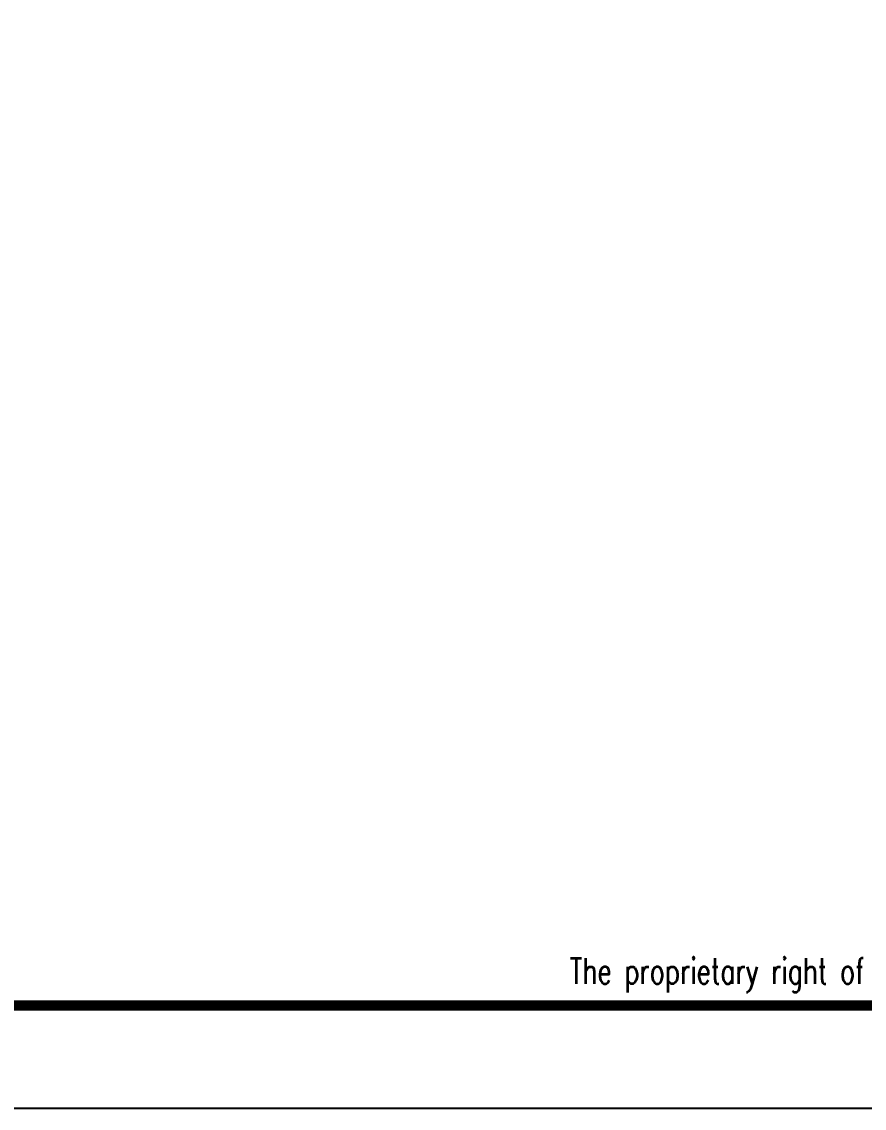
# Model space of a CAD drawing. Extents: x 5136380 to 5447195, y -425726 to -253846.
# Drawn here: x 5239054 to 5243153, y -401375 to -396089 of the extents above; entities that cross this region are included whole.
import ezdxf
from ezdxf.enums import TextEntityAlignment as Align

# ---------------------------------------------------------------- set-up
doc = ezdxf.new("R2010")
doc.units = 0
doc.header["$LTSCALE"] = 1000
doc.header["$MEASUREMENT"] = 0
doc.layers.get('0').update_dxf_attribs({"linetype": 'CONTINUOUS'})
doc.layers.add('PUB_TITLE', color=4, linetype='CONTINUOUS')
doc.styles.add('ECEC_TQ', font='txt_l.shx', dxfattribs={"bigfont": 'hztxt_l.shx'})

msp = doc.modelspace()

# ---------------------------------------------------------------- linework, layer by layer
at = {"layer": 'PUB_TITLE', "color": 4}
msp.add_lwpolyline([(5210715.7, -401375), (5252765.7, -401375), (5252765.7, -371675), (5210715.7, -371675)], close=True, dxfattribs=at)
at = {"layer": 'PUB_TITLE', "color": 4, "const_width": 50}
msp.add_lwpolyline([(5211965.7, -400875), (5252265.7, -400875), (5252265.7, -372175), (5211965.7, -372175)], close=True, dxfattribs=at)

# ---------------------------------------------------------------- texts
at = {"style": 'ECEC_TQ', "width": 0.72}
msp.add_text('The proprietary right of this document belongs to Anhui Huadong Chemical And Medical Engineering  Co.,Ltd.  and any replication or transfer to the 3rd. side is forbidden without its permission. ', height=125, dxfattribs=at).set_placement((5247765.7, -400725), align=Align.MIDDLE)

doc.saveas('drawing.dxf')
